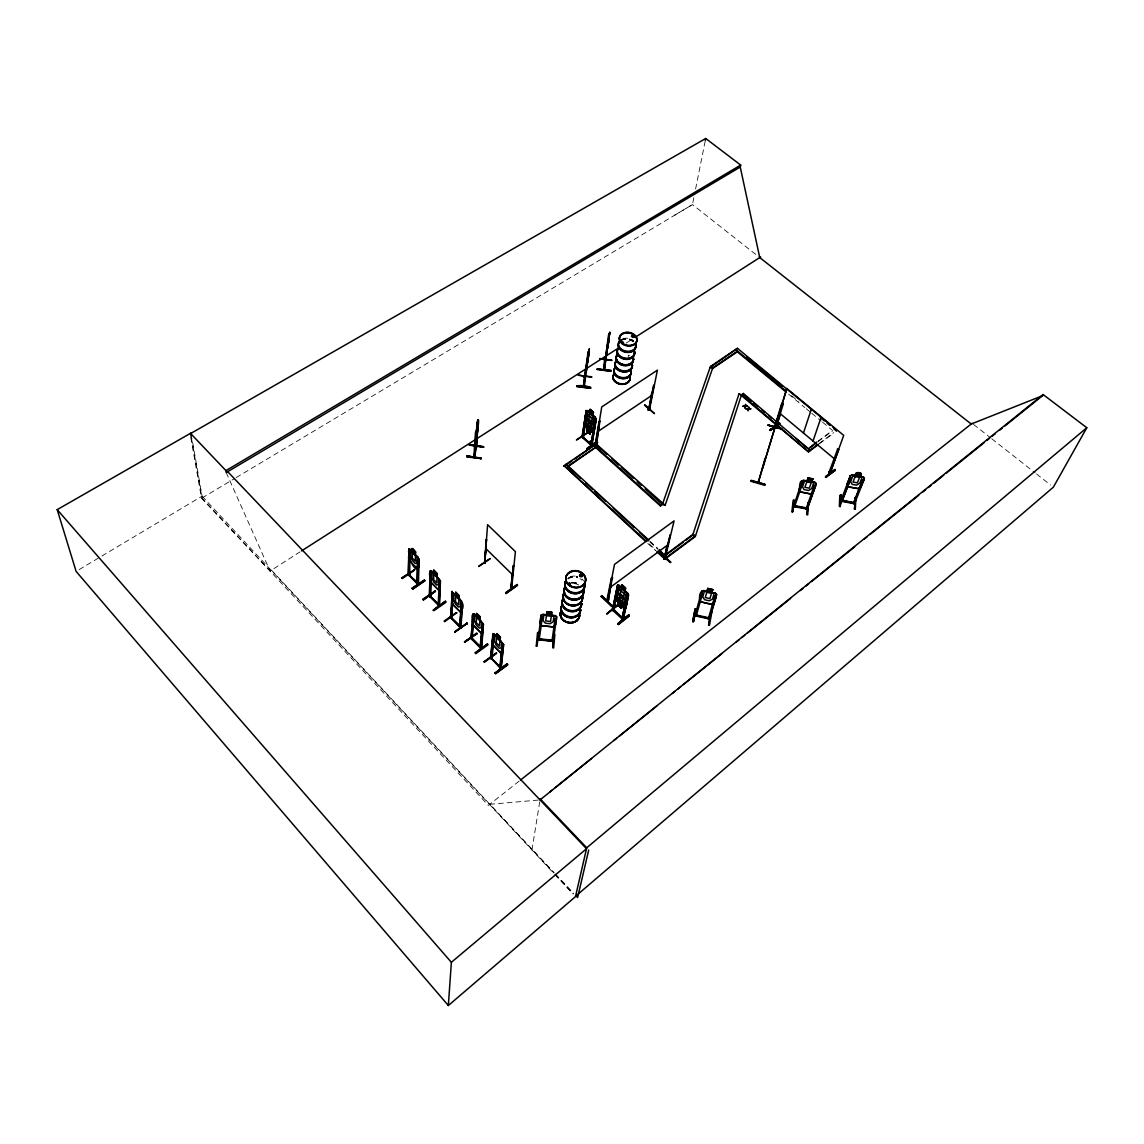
<?xml version="1.0" encoding="UTF-8"?>
<svg xmlns="http://www.w3.org/2000/svg" width="1144" height="1144" viewBox="0 0 1144 1144"><rect width="100%" height="100%" fill="white"/><g stroke="black" fill="none" stroke-linecap="round" stroke-linejoin="round"><path stroke-width="0.75" stroke-dasharray="5 3.75" d="M531.946 849.963L540.039 799.913L489.804 804.318L554.182 872.657M628.842 355.398L628.528 356.142L629.214 355.269M693.836 197.655L692.449 204.59L235.75 477.834M695.581 188.989L705.319 140.455M628.027 356.07L628.957 355.241M519.19 781.095L488.402 805.419L202.03 498.012L191.262 437.008M819.862 443.457L833.476 433.333M818.117 441.055L831.745 430.959M817.874 441.784L832.846 430.673M818.761 443.743L833.733 432.604M190.776 437.494L201.544 498.312L270.07 571.056L300.028 551.894M626.04 343.171L632.046 339.325M79.165 569.598L100.4 556.899M101.916 555.998L202.088 496.138L191.892 438.295M202.03 498.012L234.205 478.764M674.688 215.158L692.449 204.59L759.745 257.572M973.53 424.41L990.332 437.623M991.734 438.724L1035.134 472.872M1036.535 473.988L1050.549 484.999M791.505 395.624L798.326 401.244M788.559 394.108L804.89 407.593M806.248 408.723L810.338 412.083M811.697 413.213L821.22 421.078M822.593 422.207L828.027 426.698M829.4 427.827L832.117 430.072M650.064 541.284L657.929 548.519M649.906 541.999L657.771 549.22M649.32 544.001L655.884 550.035M647.847 543.5L655.712 550.736M555.398 873.944L573.616 893.278M271.486 570.155L553.782 872.929M554.997 874.216L573.144 893.678M202.088 496.138L553.71 873.301M554.912 874.602L573.058 894.065M226.226 472.543L270.07 571.056M570.27 576.776A9.938 8.294 9.1 0 1 577.792 576.576M582.124 579.064A9.938 8.294 9.1 0 1 583.612 580.909M571.585 582.825A10.039 8.394 9.1 0 1 579.093 584.269M567.996 579.007A9.924 8.28 9.1 0 1 577.62 577.649M579.951 578.678A9.924 8.28 9.1 0 1 581.938 580.151M571.671 582.582A9.881 8.265 9.1 0 1 579.078 584.012M574.059 583.583A9.867 8.251 9.1 0 1 578.893 585.084M571.528 583.154A10.039 8.394 9.1 0 1 579.036 584.598M567.996 578.192A10.096 8.423 9.1 0 1 577.777 576.819M567.953 578.521A10.096 8.423 9.1 0 1 577.734 577.162M622.979 338.681A8.794 6.492 9.8 0 1 629.615 338.653M631.688 339.496A8.794 6.492 9.8 0 1 633.476 340.683M620.949 340.726A8.794 6.492 9.8 0 1 633.261 341.856M620.92 340.24A8.938 6.592 9.8 0 1 633.433 341.398M620.977 339.882A8.938 6.592 9.8 0 1 633.504 341.026"/><path stroke-width="1.5" d="M409.767 575.403L409.695 574.274L408.351 573.916L409.767 575.403L409.795 552.066L408.894 551.151L408.251 574.76L408.265 573.745L418.404 584.184C417.589 581.409 412.255 578.707 409.352 575.089M408.408 574.831L408.923 549.163L417.774 557.028L418.818 559.144L418.704 566.895L417.66 568.725L409.852 561.061C405.005 547.161 414.157 573.015 417.66 568.725M408.994 557.071L409.037 549.306M408.465 551.437L409.366 552.352L409.023 575.561L409.767 574.574L408.837 573.473M409.352 575.689L409.352 574.86M412.24 548.505C420.763 559.13 409.566 541.927 412.197 551.737L410.081 549.292M412.269 588.102L412.741 589.003L424.81 580.766L412.784 589.117L412.24 588.087L424.453 580.394M412.355 548.705L412.326 551.651L410.682 550.965L410.639 556.413L412.255 560.374L415.315 563.463L416.988 562.805L417.045 557.385L415.415 554.754L415.558 551.823M414.428 569.869L401.873 577.977L402.416 578.521L414.4 570.198M415.444 551.823L415.272 554.84L417.774 557.028M417.56 583.168L418.375 583.211L418.075 584.57L418.718 561.061L417.374 560.431L416.945 583.526L417.002 582.625L418.532 584.212L418.704 559.058M417.131 583.712L417.417 582.339M417.803 560.145L417.403 583.168M780.58 409.795L774.874 428.171C773.415 429.114 774.488 424.982 775.332 426.612M423.38 599.928L435.464 591.133L423.38 599.928L422.822 599.356L434.949 591.033M758.543 481.81L757.814 481.696M829.672 473.387L829.071 471.714L830.444 472.186L829.943 473.53L843.714 435.378L786.829 388.488L758.143 482.839L765.15 458.158M429.214 595.895L430.301 572.744L431.231 573.673L430.745 596.739C429.229 598.198 430.459 593.25 429.386 595.338L439.611 605.762L438.681 603.817M429.786 595.609L429.658 594.794M438.91 590.447L431.116 582.568C430.745 579.951 427.498 570.67 431.574 570.928L440.426 580.909L440.168 588.588M429.744 595.709C429.586 593.722 431.274 596.324 430.33 597.025M429.958 586.872L430.373 570.77M430.301 578.592L430.487 570.928L433.719 573.416L433.833 570.212L437.065 573.687L436.851 576.576L440.426 580.909M430.144 596.911L430.802 573.959L429.887 573.03M433.933 570.413L433.862 573.33L432.16 572.601L432.017 577.977L433.619 581.953L436.722 585.084L438.467 584.484L438.638 579.136L436.994 576.476L437.194 573.587L433.833 570.212M433.361 610.124L445.474 601.272L433.447 610.138L445.474 601.272L445.988 602.273L433.919 610.682L433.361 610.124L445.502 601.658M588.817 351.937C591.005 336.979 585.528 378.964 588.917 352.667M829.2 472.401L830.144 473.187L838.681 449.792L837.708 449.006L828.885 472.815C830.258 471.285 828.356 471.485 830.258 473.287M829.186 471.814C831.459 472 829.943 474.116 828.885 472.644M440.326 580.837L439.511 605.648L438.209 604.204M439.124 605.133L439.11 606.063L440.297 582.811L439.368 581.881L438.181 605.09L438.867 603.932L438.896 605.104M438.681 604.733L438.967 594.179M439.139 588.917L439.368 581.881M475.89 446.332L476.605 446.432M475.518 432.003L473.845 457.4L474.159 455.283M456.742 612.698L444.673 621.678L444.115 621.106L456.241 612.598L456.742 613.184M611.683 360.317L599.828 358.858M451.279 617.402L450.979 616.459L452.094 617.417L451.637 618.704L453.024 595.638L452.08 594.694L450.522 617.56M451.708 600.471L452.809 604.418L460.789 612.355L452.724 604.432C450.164 596.596 453.196 579.808 451.68 603.417M460.145 625.639L461.161 626.712L460.446 627.856L450.607 617.731L451.522 606.906M451.308 616.587L451.036 617.374M451.651 594.994L452.595 595.938L451.537 618.604L452.137 617.531L451.251 616.63M451.637 618.704L451.68 617.903M452.094 617.603L452.066 618.418L450.55 616.759M455.884 592.492L455.741 595.366L453.996 594.608L453.739 599.914L455.326 603.875L458.487 607.064L460.303 606.534L460.589 601.243L458.93 598.569L459.087 595.709L455.784 592.277L455.612 595.452L452.166 592.992M454.969 632.117L467.038 623.537M455.784 592.277L459.202 595.724C458.372 601.844 466.108 602.101 461.747 610.596M469.312 445.159L483.712 446.732L469.426 444.53M861.389 486.143L858.729 488.602L861.246 485.971L864.464 478.278L863.362 476.962L852.294 474.974L850.206 475.832L852.294 474.974M862.519 480.337L863.834 480.18L862.519 480.337L853.395 503.431C854.983 504.79 855.955 502.016 853.61 502.645M460.231 626.612L460.331 625.754L460.66 627.884L462.248 604.933L461.304 603.989L459.531 626.926L460.288 626.569M459.945 626.44L460.174 625.739M460.632 616.13L459.673 626.998M460.817 612.655L461.304 603.989M462.305 602.974L461.075 627.584L461.132 626.783M860.116 476.376C864.893 472.429 854.139 470.599 855.369 475.532M774.488 427.241L775.446 426.14M853.395 503.431L853.495 502.416L841.012 500.386M855.812 499.528L855.297 509.309L854.511 509.166L855.369 497.368L854.668 509.109M855.426 497.425L854.511 509.166M476.118 431.131L474.431 457.457L473.916 456.413M476.848 445.674L476.018 446.46L477.763 419.605L476.948 426.412M475.475 439.182C474.874 449.521 479.837 419.033 478.292 420.077L476.433 447.533L478.035 422.107L477.706 422.937M465.007 641.984L477.119 633.333L465.022 641.97M847.761 486.743L858.801 488.731L847.761 486.743L847.246 483.483L850.364 475.775L840.683 501.201L841.298 499.914M850.964 478.263L849.692 477.634L850.964 478.263L841.927 501.429M467.453 624.009L466.924 622.994M839.553 506.434C838.967 486.028 844.143 497.097 839.51 506.477L840.325 495.109M840.297 506.62L841.183 494.823M841.14 499.942C839.767 502.302 844.258 501.043 840.683 500.743M481.295 458.129L466.938 455.855L466.781 456.957L481.281 458.544L466.924 455.913M591.691 377.191L578.02 375.146L591.748 376.834M470.942 637.48L470.971 638.595L472.915 615.687L473.859 616.645L471.814 639.41L472.415 638.037L470.899 637.566L481.61 648.462L480.623 646.603M483.583 447.347L469.34 444.658M471.357 637.179L471.643 638.109L471.7 637.308M472.415 621.392L473.487 625.325L481.581 633.39L473.401 625.339C473.015 622.808 470.155 613.327 474.345 613.985L483.44 624.238L481.638 648.391L480.208 646.918M471.042 638.552L471.986 629.472M472.229 626.025L473.058 613.756L474.388 614.128M472.486 616.001L473.444 616.945L472.029 639.453L471.042 637.594M472.029 639.453L471.743 638.524M510.653 588.917L513.442 565.579L511.068 589.289L511.254 587.659M472.443 639.138L471.628 637.351M490.204 558.515L478.75 566.208M511.311 588.459L510.739 587.902M540.039 799.913L1043.128 394.537L1086.8 427.742L586.729 847.79L575.475 896.653L448.348 1005.519L451.365 962.304L57.2 509.638L190.962 433.033M475.933 653.582L475.389 652.552L475.933 653.567L487.987 644.816L487.473 643.815L475.446 652.652M479.994 616.973L479.794 619.805L483.44 624.238M480.251 616.902L476.648 613.499L480.251 616.902L480.051 619.733M484.756 563.291L486.5 539.324L484.799 563.348L484.827 561.733M484.641 563.306L487.601 524.71L515.401 551.637L511.611 588.888M484.87 563.32L486.086 539.611M480.523 646.503L481.195 648.762L483.24 626.097L482.282 625.139L480.037 647.604M480.566 647.404L482.282 625.139M481.567 647.49L481.51 648.29M483.326 624.152L482.854 631.717L481.452 633.476M490.276 558.629L478.692 566.523M484.913 562.734L484.942 561.733M484.498 662.247L496.682 653.152L484.012 661.804M608.222 342.413L607.85 345.545L608.379 340.726M610.739 371.271L610.867 370.198L597.154 369.054L610.739 371.271L597.111 369.526M599.799 359.059L611.725 359.902M490.59 657.471L491.991 659.03L493.865 636.808L492.892 635.835L490.418 658.158M490.633 657.628L500.872 668.797L503.374 646.389L501.973 645.731L499.799 667.924C499.771 663.92 503.274 671.185 499.885 666.923M490.833 657.843L492.935 634.005L494.437 634.319M491.119 658.014L490.905 657.056M492.521 641.455L493.178 634.076M491.834 658.758C490.218 660.088 493.164 657.714 491.248 657.185L491.305 658.415M493.865 636.808L491.291 659.159M491.577 659.33L491.648 658.544M555.441 624.367L556.556 616.802L555.226 615.601L551.622 615.372M555.126 618.489L556.527 619.104L555.126 618.489L551.951 641.269L551.751 640.368M554.068 633.962L552.795 647.847L553.667 647.933L554.854 634.491L554.068 633.962L552.895 647.39M555.612 624.395L553.481 626.869M604.504 368.826L609.809 332.275L603.732 369.855L604.79 358.758L604.275 369.884L604.447 367.882M606.863 353.496L608.136 341.412L607.407 345.588M608.508 335.063L605.104 360.632M607.836 344.859L607.564 348.005L607.793 347.233M609.337 333.347L608.551 343.257L608.622 340.555M609.237 336.751L609.652 332.26M552.037 612.412L546.775 611.854L552.037 612.412L551.437 615.458M551.951 641.341L552.137 639.796M551.794 641.183L539.367 639.296L538.052 639.896L537.995 638.366M552.009 639.882L553.496 640.554M604.633 358.959L604.561 360.66M497.039 633.876L496.768 636.679L494.937 635.835L494.465 641.012L496.01 644.973L499.27 648.262L501.229 647.833L501.73 642.685L500.057 639.982L500.457 637.208L496.925 633.662L496.639 636.765L494.265 634.276L503.617 644.558L501.186 668.368L490.49 657.357M495.037 673.101L507.164 663.763L495.037 673.101L495.624 673.702L507.679 664.764L495.581 673.587L495.137 672.729M500.2 637.279L499.928 640.082L503.617 644.558M496.925 633.662L500.314 637.308L500.185 640.011M541.412 625.553L553.596 626.969L541.398 625.697L539.982 622.608L541.527 625.611M542.37 617.145L540.926 617.002L542.37 617.145L539.139 640.011L539.582 639.11M538.052 639.825L541.155 615.172C543.386 613.098 547.933 617.016 546.775 611.854M590.619 388.359C591.763 386.157 576.218 384.298 576.833 386.701L590.633 388.288L576.891 386.2M814.313 485.328L815.586 485.971L814.313 485.328L806.048 508.966L807.778 508.308M517.245 584.541L517.474 585.285L505.934 593.536L505.691 592.792L517.245 584.541L505.705 592.807M536.236 646.131L537.537 632.689L538.466 632.346L537.108 646.217L536.322 646.074M806.949 514.643L808.236 502.774L806.949 514.643L807.75 514.786L808.279 503.231M811.768 481.71L812.798 478.778L808.007 477.877L806.978 480.923L804.389 481.452L802.516 486.872L804.089 489.632L808.522 490.476L811.711 488.617L813.613 483.211L811.568 481.781L812.597 478.85M499.856 667.867L500.2 666.509M501.744 652.18L500.228 667.41L500.543 666.637M502.073 648.805L502.402 645.416M500.486 666.68L501.258 667.581L500.586 668.611M501.272 667.524L501.186 668.311M503.489 644.472L502.874 651.937L501.401 653.653L493.221 645.388L492.406 641.355L493.307 645.388M584.384 385.171L583.654 384.97L583.426 386.801L584.713 375.632L584.184 386.772L588.331 356.856M588.087 351.995L584.47 377.663L588.574 352.052M587.272 362.548L587.673 358.315L586.329 370.57L586.658 368.611M587.158 365.05L589.274 349.292M803.917 480.451L806.992 480.809M806.191 508.951L806.162 507.85L795.066 505.734M807.678 507.879L806.234 507.607L807.635 508.279M803.889 480.208C798.24 481.467 815.272 479.479 816.173 483.669L807.178 509.194L815.586 485.971M511.011 589.26L513.442 565.579M799.341 488.731C800.285 497.64 798.054 481.367 801.858 480.923M802.702 483.111L801.386 482.868L802.702 483.111L794.522 506.778C796.925 504.461 791.262 505.591 795.109 505.891M477.477 422.408L475.933 447.447L476.562 446.632M794.823 506.721L794.966 505.419L794.865 506.32L807.378 508.708M475.518 441.169L477.949 428.285M507.679 664.764L507.135 663.749M623.308 619.39L628.542 595.166L627.584 593.107L619.104 585.399L617.617 585.227L612.326 610.138L613.799 610.653L612.912 608.737L623.323 619.19M623.494 618.518L622.965 619.805L623.437 618.432L621.964 618.103L622.708 619.676M791.877 511.768L793.164 500.343L794.022 500.071L792.821 511.454L791.963 511.726M792.663 511.926L793.993 500.057M610.782 370.785L597.168 369.012M775.117 426.369L774.874 428.171L774.116 427.942M590.747 387.344L576.962 385.642M617.617 585.227L612.383 610.095L612.383 609.037M612.483 609.209L613.584 610.138M757.843 481.595L757.7 482.596L758.686 481.052M481.252 458.558L466.909 456.284L481.252 458.63M588.173 358.587L588.488 355.827M587.473 361.847L588.002 357.686M477.692 427.799L476.419 435.507L476.976 426.383M591.276 443.543L592.249 444.501L591.319 443.643M590.89 444.058L592.006 445.273L581.996 436.164L581.881 437.18L583.34 437.666L586.815 413.456L585.914 412.684L583.211 437.48M537.88 638.466L537.766 639.796L553.21 641.326L556.742 616.773L555.126 615.687M539.968 622.765L540.983 615.114L543.043 614.428M539.467 639.896L539.625 638.638M645.23 541.098L564.078 465.622L596.181 443.958L665.107 505.305L662.39 504.475L645.144 488.931M582.096 436.422L583.44 436.865L582.353 435.921M476.104 431.216L478.235 420.32M566.051 464.95L566.151 464.221L648.762 540.082M551.837 612.626L546.918 612.111L546.546 614.786L543.786 615.458L543.071 620.663L545.373 623.165L550.25 623.666L553.181 621.721L553.939 616.516L551.451 615.3M546.532 614.943L546.918 612.111M589.031 350.336L583.497 386.701M584.355 377.549L585.299 375.918M587.201 432.861L576.39 439.997L587.087 433.176M551.637 641.169L551.794 639.911M594.008 432.847L592.663 432.747L594.008 432.847L596.138 419.204L595.252 417.202L587.515 410.567L586.186 410.639L581.967 437.28L591.663 445.531M592.249 444.501L592.12 445.373L582.325 436.865L586.186 410.639M582.224 436.779L582.482 435.921M584.269 424.267L585.042 426.312L584.269 424.267L585.571 416.344M582.968 437.98L582.782 437.008M590.561 431.059L590.104 434.019L586.829 431.188L587.387 428.156M590.218 409.552L589.761 412.612L587.944 412.197L587.101 417.86L588.388 421.678L587.544 427.241L590.619 429.872L591.477 424.31L593.493 423.351L594.365 417.703L592.864 415.272L593.45 412.212L590.118 409.352L589.646 412.684L587.43 410.796M590.218 433.933L586.943 431.116L587.515 428.142L585.213 426.169M586.829 449.091L597.568 442.328L586.986 449.149M593.336 412.212L592.749 415.343L595.08 417.346M590.104 434.019L590.576 430.787L592.764 432.675L585.042 426.312M600.014 450.35L589.718 442.056L590.361 441.198L600.157 449.921L590.333 441.212M596.024 419.147L591.763 445.617L595.795 421.178L594.88 420.391L591.148 444.415M591.119 444.501L594.88 420.391M605.162 359.845L609.495 333.376M594.994 445.903L598.956 421.721L599.914 421.092L596.367 445.659M595.967 444.301C597.74 444.387 593.808 444.43 595.338 446.203L601.73 406.921L657.4 370.156L649.477 409.738M595.881 445.216L598.841 427.727M611.668 360.489L599.856 358.487M710.024 617.789C706.777 615.801 709.066 621.035 709.494 618.389M712.097 604.475L700.385 601.758L712.097 604.475L714.485 601.944L711.997 604.361M708.608 625.153L711.025 612.04L708.608 625.153L709.452 625.339L711.725 612.655M714.886 596.038L716.187 596.782L714.886 596.038L708.336 618.79M715.372 593.264L711.926 592.506L712.784 589.56L707.721 588.431L706.878 591.391L703.631 590.533L715.372 593.264L716.516 594.623M711.74 592.563L712.784 589.56M708.193 618.689L708.565 618.06M707.721 588.431L712.755 589.689M696.653 614.843C693.521 613.284 695.237 617.488 696.424 615.629M696.338 616.073C696.41 613.913 696.739 617.302 695.194 614.471M702.616 593.336L701.229 593.021L702.616 593.336L696.181 616.044M692.692 621.635L695.137 608.966L692.692 621.621L693.65 621.364L696.024 608.737L693.521 621.821M601.172 596.496L611.683 606.563L612.297 606.091L601.816 595.667L601.115 596.596M644.587 405.205L654.339 413.613M644.744 404.704L654.454 413.47M606.992 600.7L608.451 599.628L608.236 600.571L612.355 577.491L611.339 578.249L606.792 600.857L608.422 600.471L607.278 601.301L614.5 564.392L674.088 520.863L664.893 559.173L694.765 536.951L692.921 534.405L665.079 555.069M607.307 601.186L608.293 600.443L611.368 582.525M606.949 613.971L617.846 605.433L617.245 604.89L607.035 613.513M649.363 408.465C647.618 413.384 648.963 405.948 649.635 409.552M648.791 410.196L651.78 392.363M648.534 410.296L653.453 385.971L654.368 385.356L653.453 385.971M648.362 409.137L649.191 409.323L654.01 385.07M705.319 140.455L705.719 138.481L740.697 165.079L740.239 167.038L759.745 257.572L971.199 424.024L1042.527 395.71L1043.128 394.537M612.24 606.034L601.787 595.681M633.776 336.565L633.633 335.835M615.157 598.055L617.731 585.385M615.286 597.954L616.788 590.533M613.141 610.782L618.26 588.073L617.259 587.172L617.874 588.373M613.413 610.939L612.941 608.851M613.684 610.538L618.26 588.073M633.161 337.237L631.474 336.279L632.904 335.378M632.403 336.922L632.074 335.65M633.733 336.164L632.632 336.751M450.664 616.859L460.975 627.484L459.688 626.04M580.523 574.588L580.065 575.318L581.409 576.104M580.265 574.932L581.824 575.003L581.567 576.233M619.104 585.399L621.435 587.83L622.036 584.684L621.449 587.53M617.846 605.433L618.547 602.144L616.959 599.699L618.017 594.508L620.277 593.908L623.666 596.982L625.01 600.872L623.909 606.034L621.921 605.319M618.117 604.904L618.675 602.159M476.762 445.574L474.474 457.257M568.883 583.411L568.897 584.369M569.812 583.469L569.512 584.255M570.37 584.155L569.569 583.168L569.226 584.126M622.064 342.885C624.324 341.684 621.664 343.801 622.779 342.17M618.389 624.495L629.271 615.829L618.389 624.51L617.874 623.494L628.8 614.9L617.889 623.909M621.435 608.265L617.86 604.99L621.435 608.265L622.036 605.219M621.564 608.165L622.136 605.419L624.352 607.636L625.954 607.736L628.413 595.094M477.191 424.238L477.72 420.992M477.634 423.952L476.562 433.09L477.291 429.643M621.95 618.976L626.726 596.424L628.113 597.025L618.232 588.717L616.544 590.504M621.85 618.675L627.112 596.124M622.736 617.703L622.365 618.375M612.326 609.938L622.937 619.676L628.285 595.195M625.839 607.836L627.556 600.285M628.771 614.886L629.271 615.887M429.3 596.067L439.024 605.948M429.243 595.08L430.216 596.911M660.388 505.92L662.562 503.76L660.388 505.92L595.38 447.261M588.702 850.049L577.62 897.525L576.047 895.866M694.951 536.236L664.235 559.03L666.823 545.874M665.393 557.314L665.193 558.143L670.87 562.319L665.021 556.985L663.663 558.687M664.921 557.071L664.02 559.016L670.241 534.949L669.655 536.007M710.038 367.81L710.224 367.067L712.755 367.81L737.537 351.065L737.337 351.823L712.569 368.554L710.882 366.237L737.451 348.319L830.058 424.667M664.721 557.886L670.241 534.949M710.882 366.237L710.696 366.981L737.451 348.319M666.938 557.643L659.244 549.721M659.931 552.695L670.441 562.591L665.122 557.814M735.478 350.278L735.663 349.535L786.057 391.119M694.765 536.951L692.921 534.405L695.495 535.964L692.735 535.12L685.771 540.283M738.767 394.723L738.967 393.979L741.541 394.737L808.536 451.88L741.341 395.481L743.371 393.464L810.338 450.536M741.341 395.481L743.371 393.464M742.914 406.349L745.03 405.92L742.985 406.091M744.558 407.722L744.973 406.263M745.473 404.347L744.959 406.177M748.691 407.064L748.19 408.88L746.131 409.051L748.133 409.223L746.131 409.051M483.612 447.175L469.34 444.93M604.575 359.659L605.119 359.702M603.674 368.911L603.803 368.926M747.461 406.334L745.387 406.506L747.161 405.777M748.176 410.782L748.676 408.966L750.75 408.794L748.734 408.637L750.75 408.794M781.538 428.928L768.11 424.982M744.959 408.065L745.459 406.263L747.532 406.091M696.024 608.737L695.052 609.008M694.966 615.844L701.73 591.205M583.497 385.957L584.255 386.057M584.284 386L583.554 385.8L584.226 386.071M694.966 615.901L694.923 614.986M584.598 376.676L584.598 376.791M747.776 410.439L748.19 408.98L746.589 409.123M749.091 407.393L748.662 408.88L750.307 408.723M745.874 404.69L745.445 406.163L747.089 406.02M707.021 591.534L707.864 588.574M764.65 485.413L764.979 484.327L750.993 480.737M779.979 428.028L768.053 425.182L781.652 428.528M758.758 481.066L758.286 482.639M774.231 428.099L774.76 426.326M783.197 404.218C780.151 403.589 782.825 403.346 783.197 404.218L775.861 428.171L775.232 426.626M774.86 427.227L774.702 428.228L786.829 388.488M764.664 485.342L750.836 481.267M764.964 484.355L751.136 480.28M711.025 612.04L711.711 612.683M714.299 602.03L716.53 594.48M715.4 593.135L716.687 594.623L709.38 619.09L716.187 596.782M768.053 425.182L781.495 429.1M770.37 430.516L779.808 423.223L769.798 430.044L779.665 423.709M762.505 468.597L779.364 412.927L834.977 459.33M774.202 428.199L781.781 403.317M781.581 406.506L782.582 403.217M780.508 413.842L775.818 428.071M695.495 535.964L741.541 394.737M692.735 535.12L738.967 393.979M776.318 427.928L775.36 427.084M803.46 433.033L811.468 408.794M808.336 448.863L816.759 442.07M813.026 441.012L821.249 416.859M802.001 480.995L793.536 506.592L793.564 505.19M665.107 505.305L712.755 367.81M807.106 481.052L808.136 478.006M662.39 504.475L710.224 367.067M623.594 618.689L622.879 618.875M812.798 478.778L811.568 481.91L814.914 482.539L815.987 483.798M805.948 508.894L806.234 507.607M816.001 483.669L813.413 491.419L810.924 494.122L799.828 491.877M825.467 476.976L834.877 469.369L835.292 470.327L826.054 477.463L825.467 476.976L835.292 470.313M825.668 476.519L834.877 469.912M603.961 367.939L603.689 369.712L604.432 367.996M604.289 369.698L608.865 338.753M841.927 501.487L850.993 477.863M861.06 473.53L859.916 476.576L863.248 477.177L864.278 478.406M862.533 479.937L853.538 503.517M863.834 480.18L854.525 503.746L840.797 501.172M501.372 667.696L500.757 667.896M481.667 647.676L480.909 647.847M430.759 595.91L429.987 594.909M589.718 442.056L599.985 450.407M590.204 441.67L595.037 446.088M476.076 446.432L473.816 457.157M474.031 455.498L474.703 456.313M1086.8 427.742L1053.338 487.201L575.561 896.281M581.924 575.975L582.096 575.074M417.446 568.639L418.575 566.995M633.676 336.493L632.846 335.793M633.562 336.794L634.033 336.007M623.022 342.27L623.58 342.885M585.342 416.316L586.929 414.099L594.723 420.763L595.395 424.739M585.456 416.416L587.001 414.271M460.574 612.269L461.876 610.496M460.646 612.44L461.847 610.724M593.207 429.286L594.651 427.255M584.87 418.847L585.556 422.808L593.278 429.458L594.766 427.37M481.367 633.304L482.739 631.574M553.496 626.712L555.455 624.209M501.315 653.481L502.759 651.808M664.492 558.086L663.835 557.8L665.408 557.443M665.193 558.143L657.185 551.236M607.092 600.042L608.451 599.828M648.305 409.938L649.806 408.68M596.639 444.658L595.481 445.331M595.237 444.959L596.51 444.63M616.659 590.633L618.303 588.888M810.839 494.008L813.255 491.377M709.952 618.232L708.279 617.86M709.652 619.076L694.823 615.744M625.024 604.332L626.812 602.545M615.958 592.892L616.63 596.782L625.096 604.504L626.926 602.673M568.797 583.469L569.612 583.154M569.126 584.341L568.94 583.326M570.227 584.198L568.783 583.912M570.127 584.47L570.141 583.383M581.824 575.832L582.01 574.874L580.637 574.574M633.948 336.865L633.161 337.408M632.303 335.592L631.96 336.179M632.117 336.036L633.118 335.635M551.78 640.611L538.123 639.153M451.365 962.304L586.514 848.748L227.713 471.657M840.926 495.209L840.254 506.477M549.778 792.063L552.566 789.832M555.355 787.587L591.548 758.486M613.813 740.568L616.602 738.323M619.376 736.092L656.956 705.862M672.272 693.536L675.06 691.305M677.849 689.06L680.623 686.829M683.411 684.584L722.379 653.238M736.307 642.041L739.081 639.796M741.87 637.551L744.658 635.32M747.432 633.075L790.59 598.369M800.328 590.533L803.117 588.288M805.905 586.057L808.679 583.812M811.468 581.581L854.625 546.861M864.364 539.024L867.152 536.793M869.926 534.548L918.646 495.366M922.822 492.006L925.61 489.761M928.385 487.53L931.173 485.285M933.962 483.04L943.7 475.203M946.488 472.972L984.069 442.742M986.857 440.497L989.631 438.266M992.42 436.021L995.209 433.776M999.384 430.43L1002.158 428.185M1004.947 425.94L1042.527 395.71M617.789 623.952L628.828 614.986M624.352 607.636L616.044 599.957M520.591 779.994L972.128 423.309M616.101 599.914L618.547 602.144M627.098 599.027L626.898 596.367M606.892 613.785L617.917 604.947M625.096 604.504L616.63 596.782M628.542 595.166L627.584 593.107M625.096 590.847L627.47 593.193M838.681 449.792L837.379 449.249M770.327 430.344L779.536 423.537M664.135 558.944L665.093 558.286M612.741 577.849L611.339 578.249M808.536 451.88L818.503 444.473M809.695 447.847L815.143 443.8M666.294 554.74L682.997 542.356M808.779 451.165L817.402 444.759M609.966 587.587L668.425 544.401M495.195 673.187L507.192 664.221M855.169 502.459L853.867 502.745M769.869 430.03L779.164 423.223M484.055 661.818L496.11 653.009M491.62 658.772L500.171 666.737M501.401 653.653L493.221 645.388M840.869 500.743L854.84 503.288M475.346 652.995L487.501 644.215L475.504 653.095M477.105 633.819L476.547 633.233L464.478 641.898L465.05 642.47M505.934 593.521L517.46 585.213M476.576 616.244L476.648 613.499L476.547 616.544L474.345 613.985M466.981 623.108L454.869 631.602M454.826 632.031L466.966 623.409M587.387 449.506L597.525 442.285M590.747 444.044L583.054 437.365M451.666 618.132L459.988 625.868M593.278 429.458L585.671 422.722M794.923 505.891L793.536 505.591M595.137 417.288L596.138 419.204M453.296 593.035L461.375 600.943L462.276 603.145M593.45 412.212L590.118 409.352M430.344 596.439L438.524 604.046M649.649 408.866L648.19 410.01M648.634 410.224L649.52 409.623M418.518 583.454L417.76 583.626M412.312 588.188L424.395 579.951L424.853 580.866M412.24 588.559L424.381 580.265M430.044 578.592L431.202 582.553L439.039 590.361M600.257 421.392L598.956 421.721M563.978 466.352L571.943 460.975M574.889 458.987L594.165 445.316L660.546 505.205M568.039 465.966L596.067 447.032L567.939 466.695M414.471 569.869L401.887 577.934M418.818 559.144L417.717 557.085M597.769 431.603L652.438 394.995M408.923 549.163L410.138 549.435L408.894 549.406M694.909 615.3L709.795 618.589M301.53 550.922L618.532 347.99M635.049 337.408L760.688 256.971M740.239 167.038L226.226 472.543L225.94 470.627L190.648 433.519L705.719 138.481M225.94 470.627L740.697 165.079M589.06 424.453C584.355 424.61 587.544 428.957 589.603 425.697L591.991 430.83L590.433 425.611M581.91 575.904C579.779 577.663 579.736 572.915 581.967 574.631M622.279 342.356L622.994 343.229M607.936 600.099L608.522 599.771M620.491 598.898C615.286 598.298 618.647 602.874 621.078 600.171L623.609 605.491L622.522 601.873M703.674 590.647C699.098 591.005 698.812 598.469 700.357 601.887M701.701 591.348L703.646 590.79M774.96 427.37L775.889 428.085M855.483 475.647L852.738 476.204L850.65 481.61L852.123 484.341L856.527 485.127L859.787 483.254L861.918 477.849L859.916 476.447M707.049 591.391L704.246 591.763L702.759 596.982L704.632 599.756L709.309 600.786L712.469 599.127L714.013 593.922L711.768 592.42M586.071 410.725L587.544 410.71M408.68 574.288L409.009 573.587L408.823 574.302M841.083 499.856L854.654 503.217M775.632 426.169L776.576 427.069L775.704 426.283M709.623 618.232L708.679 617.431M552.123 639.868C555.012 639.024 552.137 643.457 553.367 640.068M539.596 638.867L551.765 640.125M542.971 614.471L555.212 615.744M617.488 585.328L619.133 585.528M588.002 352.938L588.86 350.05M430.244 570.856L431.631 571.071M477.649 421.993L477.463 422.665M452.052 592.835L453.482 593.078M856.484 472.729L861.26 473.587M852.309 475.203L855.483 475.775M855.154 497.84L855.955 497.955M631.588 336.179L632.832 337.008M808.122 478.12L812.597 478.978M799.971 491.806L810.853 493.879M795.037 506.12L806.12 508.236M807.335 509.109L793.536 506.535M493.05 634.162L494.294 634.419M695.309 614.471L696.353 614.7M696.582 615.072L708.293 617.646M590.461 430.859L592.263 431.288L593.135 425.725L591.848 421.907L592.706 416.287L589.603 413.627L588.745 419.276L591.834 421.921L588.76 419.247L586.743 420.248L585.914 425.825L587.401 428.228M621.549 587.73L619.548 587.029L618.461 592.292L619.805 596.167L623.18 599.241L625.468 598.669L626.583 593.421L624.953 590.819M476.69 616.444L474.889 615.644L474.531 620.892L476.09 624.853L479.293 628.099L481.195 627.613L481.595 622.393L479.922 619.705M435.306 591.405L422.865 599.356M476.976 633.619L464.536 641.884M417.817 584.398L408.365 574.688M480.909 648.591L470.985 638.395M832.775 426.912L836.607 431.002L833.876 428.757M746.789 356.928L782.167 386.114M820.277 417.531L824.352 420.906M827.083 423.151L829.8 425.396M736.836 351.408L785.842 391.863M743.171 394.208L751.222 400.972M753.91 403.217L757.943 406.606M761.976 409.981L764.664 412.24M768.696 415.615L771.385 417.875M776.747 422.379L779.436 424.624M795.566 438.152L807.65 448.291M586.815 414.171L594.723 420.763L595.28 424.824M594.522 420.634L595.438 421.421M596.067 444.701L606.678 454.268M611.983 459.044L618.618 465.022M621.278 467.424L633.204 478.178M637.194 481.767L641.169 485.356M621.921 584.784L625.697 588.002L624.981 590.933L625.439 588.087L622.021 584.984M659.759 553.196L663.563 556.656M567.352 466.166L580.451 478.192M585.699 483.011L592.249 489.031M594.866 491.434L605.362 501.072M613.213 508.293L634.176 527.556M639.424 532.36L648.591 540.797M659.087 550.421L661.704 552.824M564.078 465.622L646.703 541.584M657.028 551.937L663.577 557.972M613.913 610.067L622.336 617.803M601.587 596.181L612.154 606.148M484.412 562.104L485.213 562.991M485.814 548.562L512.984 575.146M417.374 560.431L418.289 561.346M438.938 582.167L439.868 583.111M460.875 604.289L461.818 605.233M481.853 625.439L482.811 626.397M492.478 636.135L493.436 637.108M501.973 645.731L502.945 646.703M472.486 638.581L480.509 646.732M540.197 798.912L586.729 847.79M448.348 1005.519L76.119 571.414L57.2 509.638M699.613 598.655L700.5 601.83M190.648 433.519L191.262 437.008M616.201 592.892L616.859 596.682M594.508 420.878L595.166 424.739M626.783 596.467L627.212 599.084M847.404 483.497L847.904 486.672M475.632 439.21L475.675 441.198M583.254 590.447A9.896 8.28 9.1 0 1 573.244 600.128A9.896 8.28 9.1 0 1 564.249 588.888M583.454 590.061A10.039 8.394 9.1 0 1 573.301 599.871A10.039 8.394 9.1 0 1 564.178 588.474M582.367 595.738A9.853 8.265 9.1 0 1 571.113 605.233A9.853 8.265 9.1 0 1 564.507 592.277M582.41 595.524A9.867 8.265 9.1 0 1 571.142 605.019A9.867 8.265 9.1 0 1 564.55 592.063M584.541 583.669A10.096 8.423 9.1 0 1 574.331 593.507A10.096 8.423 9.1 0 1 565.15 582.067M583.44 589.374A9.896 8.28 9.1 0 1 573.416 599.056A9.896 8.28 9.1 0 1 564.421 587.816M584.341 584.055A9.953 8.294 9.1 0 1 574.274 593.765A9.953 8.294 9.1 0 1 565.222 582.482M583.511 589.732A10.039 8.394 9.1 0 1 573.344 599.542A10.039 8.394 9.1 0 1 564.235 588.159M584.598 583.34A10.096 8.423 9.1 0 1 574.388 593.178A10.096 8.423 9.1 0 1 565.207 581.738M584.527 582.982A9.967 8.308 9.1 0 1 574.445 592.692A9.967 8.308 9.1 0 1 565.393 581.409M580.451 610.381A9.724 8.208 9.1 0 1 570.356 617.846A9.724 8.208 9.1 0 1 561.089 608.822M580.651 610.038A9.867 8.323 9.1 0 1 569.14 617.431A9.867 8.323 9.1 0 1 561.461 606.32M579.393 613.141A9.695 8.194 9.1 0 1 569.569 622.736A9.695 8.194 9.1 0 1 560.774 611.625M579.379 613.012A9.652 8.165 9.1 0 1 569.583 622.579A9.652 8.165 9.1 0 1 560.832 611.511M582.239 596.324A9.81 8.237 9.1 0 1 571.028 605.777A9.81 8.237 9.1 0 1 564.464 592.878M579.593 615.143A9.638 8.151 9.1 0 1 568.339 622.379A9.638 8.151 9.1 0 1 560.846 611.497M582.325 595.981A9.853 8.265 9.1 0 1 571.071 605.476A9.853 8.265 9.1 0 1 564.478 592.52M581.71 603.875A9.924 8.351 9.1 0 1 568.868 610.953A9.924 8.351 9.1 0 1 563.491 598.212M580.623 609.352A9.738 8.208 9.1 0 1 569.269 616.645A9.738 8.208 9.1 0 1 561.69 605.691M581.509 604.218A9.781 8.223 9.1 0 1 568.854 611.211A9.781 8.223 9.1 0 1 563.563 598.641M580.694 609.723A9.867 8.323 9.1 0 1 569.183 617.116A9.867 8.323 9.1 0 1 561.504 606.005M581.753 603.546A9.924 8.351 9.1 0 1 568.926 610.639A9.924 8.351 9.1 0 1 563.549 597.883M581.681 603.174A9.795 8.237 9.1 0 1 570.255 610.481A9.795 8.237 9.1 0 1 562.633 599.485M634.234 351.923A8.766 6.492 9.8 0 1 626.74 359.43A8.766 6.492 9.8 0 1 617.088 352.037M617.431 350.379A8.766 6.492 9.8 0 1 618.346 348.891M634.419 351.508A8.88 6.592 9.8 0 1 626.826 359.116A8.88 6.592 9.8 0 1 617.031 351.623M617.388 349.935A8.88 6.592 9.8 0 1 618.318 348.434M633.261 357.285A8.709 6.478 9.8 0 1 623.552 364.564A8.709 6.478 9.8 0 1 617.474 354.282M633.261 357.443A8.737 6.492 9.8 0 1 623.523 364.736A8.737 6.492 9.8 0 1 617.417 354.411M635.664 344.558A8.938 6.592 9.8 0 1 628.027 352.18A8.938 6.592 9.8 0 1 618.175 344.673M618.532 342.986A8.938 6.592 9.8 0 1 619.462 341.47M634.434 350.765A8.766 6.492 9.8 0 1 624.667 358.058A8.766 6.492 9.8 0 1 618.547 347.733M635.463 344.988A8.809 6.506 9.8 0 1 627.942 352.495A8.809 6.506 9.8 0 1 618.232 345.088M618.575 343.429A8.809 6.506 9.8 0 1 619.505 341.927M634.477 351.151A8.895 6.592 9.8 0 1 624.581 358.558A8.895 6.592 9.8 0 1 618.375 348.076M635.721 344.201A8.938 6.592 9.8 0 1 625.782 351.608A8.938 6.592 9.8 0 1 619.533 341.112M635.678 343.815A8.823 6.506 9.8 0 1 625.868 351.122A8.823 6.506 9.8 0 1 619.705 340.755M631.016 373.001A8.637 6.464 9.8 0 1 620.048 378.307A8.637 6.464 9.8 0 1 615.129 368.311M630.959 370.899A8.752 6.549 9.8 0 1 621.192 378.278A8.752 6.549 9.8 0 1 615.086 367.868M614.185 373.902A8.609 6.464 9.8 0 0 620.177 384.169A8.609 6.464 9.8 0 0 629.786 376.877A8.551 6.421 9.8 0 1 621.292 384.284A8.551 6.421 9.8 0 1 613.327 375.404M629.829 376.648A8.609 6.464 9.8 0 1 621.335 384.098A8.609 6.464 9.8 0 1 613.313 375.146M632.989 361.676A8.694 6.478 9.8 0 1 623.38 365.579A8.694 6.478 9.8 0 1 616.044 358.43M616.387 356.771A8.694 6.478 9.8 0 1 617.302 355.298M629.801 376.505A8.566 6.421 9.8 0 1 621.364 383.898A8.566 6.421 9.8 0 1 613.399 375.003M633.175 357.943A8.737 6.492 9.8 0 1 623.437 365.251A8.737 6.492 9.8 0 1 617.331 354.912M632.16 364.164A8.794 6.564 9.8 0 1 622.35 371.543A8.794 6.564 9.8 0 1 616.216 361.118M630.973 370.17A8.637 6.464 9.8 0 1 621.335 377.448A8.637 6.464 9.8 0 1 615.315 367.181M631.974 364.564A8.68 6.478 9.8 0 1 622.293 371.857A8.68 6.478 9.8 0 1 616.244 361.561M631.016 370.556A8.752 6.549 9.8 0 1 621.249 377.935A8.752 6.549 9.8 0 1 615.143 367.524M632.217 363.806A8.794 6.564 9.8 0 1 622.408 371.199A8.794 6.564 9.8 0 1 616.273 360.76M632.174 363.435A8.68 6.478 9.8 0 1 622.493 370.713A8.68 6.478 9.8 0 1 616.43 360.417M412.326 552.623L412.283 558.058L415.343 561.146L415.401 555.727L412.326 552.623M412.898 549.749L414.872 552.724L412.898 549.749M433.833 574.288L433.676 579.665L436.793 582.811L436.965 577.448L433.833 574.288M434.491 571.471L436.479 574.46L434.491 571.471M455.698 596.324L455.441 601.615L458.601 604.818L458.887 599.527L455.698 596.324M456.442 593.55L458.444 596.567L456.442 593.55M476.619 617.388L476.247 622.622L479.465 625.868L479.851 620.649L476.619 617.388M477.434 614.671L479.45 617.717L477.434 614.671M607.693 344.187L608.093 345.173L607.693 344.187M496.682 637.608L496.21 642.771L499.47 646.074L499.971 640.912L496.682 637.608M497.583 634.934L499.599 637.994L497.583 634.934M587.501 362.176L587.172 361.304L587.515 362.147M546.417 615.729L545.688 620.935L550.564 621.449L551.308 616.244L546.417 615.729M547.747 612.526L547.618 613.47L550.779 613.799L550.908 612.855L547.747 612.526M587.716 430.187L589.532 432.861L587.716 430.187M590.69 410.539L592.535 413.27L590.69 410.539M619.819 596.153L618.747 601.329L622.107 604.389L623.194 599.227L619.819 596.153M621.364 588.674L620.277 593.936L623.652 597.011L624.753 591.763L621.364 588.674M618.875 604.175L620.834 607.049L618.875 604.175M622.651 585.914L624.653 588.86L622.651 585.914M706.777 592.32L705.276 597.54L709.952 598.569L711.482 593.364L706.777 592.32M708.565 589.231L708.293 590.161L711.325 590.833L711.611 589.889L708.565 589.231M806.777 481.91L804.89 487.33L809.323 488.173L811.225 482.754L806.777 481.91M808.765 478.635L808.422 479.622L811.296 480.165L811.639 479.193L808.765 478.635M855.111 476.619L853.009 482.039L857.428 482.825L859.544 477.42L855.111 476.619M857.228 473.359L856.842 474.331L859.702 474.846L860.088 473.873L857.228 473.359M597.096 441.412L586.929 448.62L597.096 441.412M591.477 424.31L588.388 421.664L591.462 424.324M579.994 576.319A1.544 1.287 9.4 0 0 582.596 575.961A1.544 1.287 9.4 0 0 580.78 574.231A1.544 1.287 9.4 0 0 579.994 576.319M568.411 584.312A10.024 8.337 9.1 0 0 585.285 581.881A10.024 8.337 9.1 0 0 573.501 570.699A10.024 8.337 9.1 0 0 568.411 584.312M568.353 584.827A9.981 8.308 9.1 0 0 585.156 582.41A9.981 8.308 9.1 0 0 573.416 571.271A9.981 8.308 9.1 0 0 568.353 584.827M568.382 584.498A10.024 8.337 9.1 0 0 585.242 582.082A10.024 8.337 9.1 0 0 573.459 570.885A10.024 8.337 9.1 0 0 568.382 584.498M568.282 622.779A9.681 8.18 9.1 0 0 579.579 615.515A9.638 8.151 9.1 0 1 568.282 622.722A9.681 8.18 9.1 0 1 560.76 611.854A9.638 8.151 9.1 0 0 568.282 622.722M623.48 364.979A8.737 6.492 9.8 0 0 633.218 357.672A8.723 6.492 9.8 0 1 623.48 364.965A8.737 6.492 9.8 0 1 617.374 354.654A8.723 6.492 9.8 0 0 623.48 364.965M621.864 342.943A8.866 6.521 9.8 0 0 636.665 341.327A8.866 6.521 9.8 0 0 626.054 332.332A8.866 6.521 9.8 0 0 621.864 342.943M621.793 343.515A8.837 6.506 9.8 0 0 636.536 341.913A8.837 6.506 9.8 0 0 625.954 332.947A8.837 6.506 9.8 0 0 621.793 343.515M621.821 343.157A8.866 6.521 9.8 0 0 636.636 341.541A8.866 6.521 9.8 0 0 626.011 332.546A8.866 6.521 9.8 0 0 621.821 343.157"/></g></svg>
